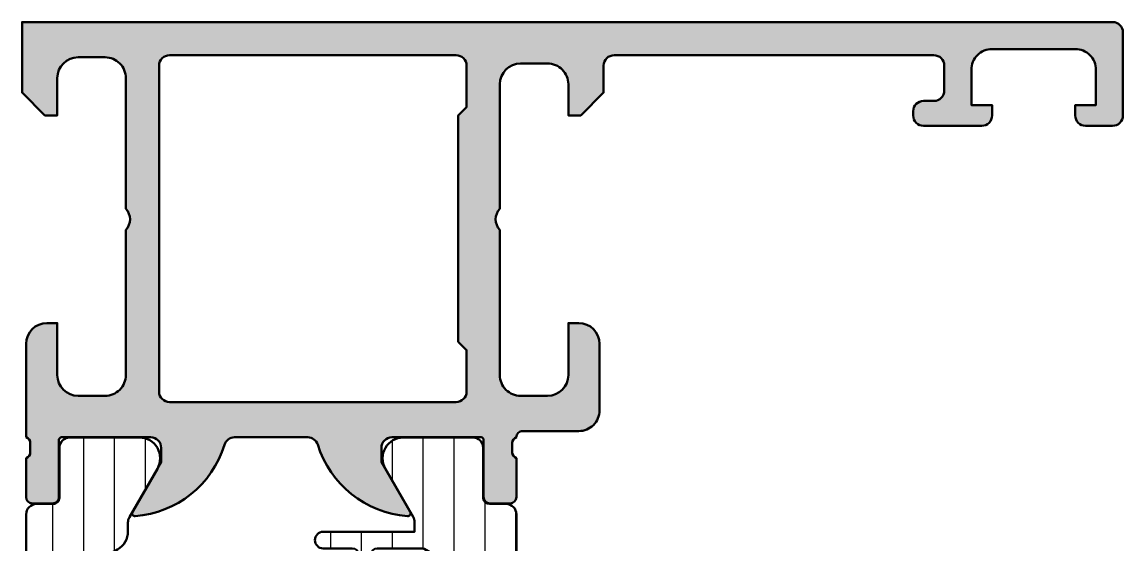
# Model space of a CAD drawing. Extents: x 0 to 53, y 0 to 75.
# Drawn here: x 0 to 53, y 49.8 to 75 of the extents above; entities that cross this region are included whole.
import ezdxf

# ---------------------------------------------------------------- set-up
doc = ezdxf.new("R2010")
doc.units = 0
for name, color, linetype, lineweight in [('0S-Alu contour', 7, 'Continuous', 50), ('0S-Alu hatch', 252, 'Continuous', 25), ('0S-Plastic contour', 254, 'Continuous', 50), ('0S-Plastic hatch', 253, 'Continuous', 25)]:
    doc.layers.add(name, color=color, linetype=linetype, lineweight=lineweight)
pattern_1 = [(90, (0, 0), (-1.4859, 0), [])]

# ---------------------------------------------------------------- blocks, each defined once
blk = doc.blocks.new('391420__DE175511_6FBB_4BBF_A959_D37ACF2A283C_')
at = {"layer": '0S-Alu hatch'}
h = blk.add_hatch(color=256, dxfattribs=at)
edge = h.paths.add_edge_path()
edge.add_ellipse((2.700053505225822, 72.29989156596804), major_axis=(-1.000102307146056, 0), ratio=1, start_angle=270.00586769649135, end_angle=359.9941254733265, ccw=False)
edge.add_line((2.699951084125381, 73.29999386786957), (3.999938877095041, 73.29999386786947))
edge.add_ellipse((3.999962669483474, 72.30001766026353), major_axis=(-0.9999762078889711, 0), ratio=1, start_angle=179.9986504250064, end_angle=270.00136323587617, ccw=False)
edge.add_line((4.99993887709504, 72.29999410629209), (4.999938877095041, 66.00000011443625))
edge.add_ellipse((4.474991130321334, 65.50000011443625), major_axis=(-0.7249621623524855, 0), ratio=1, start_angle=136.3943329458766, end_angle=223.6056670541234, ccw=False)
edge.add_line((4.999938877095041, 65.00000011443623), (4.999938877095041, 57.99999916076193))
edge.add_ellipse((4.000024967955393, 57.99991306990158), major_axis=(-0.9999139128457843, 0), ratio=1, start_angle=89.99506693236742, end_angle=180.004933067632, ccw=False)
edge.add_line((3.999938877095042, 56.99999916076193), (2.699951084125837, 56.99999916076193))
edge.add_ellipse((2.699990407904311, 58.00003836532598), major_axis=(-1.000039205337196, 0), ratio=1, start_angle=0.0022461684533823245, end_angle=89.99774700178801, ccw=False)
edge.add_line((1.699951203335581, 57.99999916075963), (1.699951203334671, 60.50000011443727))
edge.add_line((1.699951203334671, 60.50000011443727), (1.199951203336035, 60.50000011443625))
edge.add_arc((1.200072840902947, 59.49987844706293), 1.000121674770262, 90.00696847134435, 179.993029821125)
edge.add_line((0.1999511735332591, 59.5000001144355), (0.1999511735159409, 55.00000000004266))
edge.add_ellipse((0.121114726972901, 54.73247940804958), major_axis=(-0.2788950563273994, 0), ratio=1, start_angle=178.8354106258985, end_angle=253.5801235805065, ccw=False)
edge.add_line((0.3999521735159144, 54.72681100005118), (0.3999521735159128, 54.27321700005119))
edge.add_ellipse((0.1210840778727509, 54.26755634057412), major_axis=(-0.2789255417371436, 0), ratio=1, start_angle=106.4245945553536, end_angle=181.1628700728881, ccw=False)
edge.add_line((0.1999511735159105, 54.00001300005119), (0.1999511735159125, 52.12000200004268))
edge.add_arc((0.4999511735159097, 52.12000200004268), 0.2999999999999971, 180, 269.9999999999999)
edge.add_line((0.4999511735159093, 51.82000200004267), (1.479925492558698, 51.82000200004267))
edge.add_arc((1.4799254925587, 52.12000200004268), 0.2999999999999971, 269.9999999999997, 360)
edge.add_line((1.779925492558697, 52.12000200004268), (1.779925492558695, 54.88000364138635))
edge.add_ellipse((1.899925492558692, 54.88000364138635), major_axis=(-0.1199999999999972, 0), ratio=1, start_angle=269.99990065165446, end_angle=360, ccw=False)
edge.add_line((1.899925700633381, 55.00000364138617), (6.199949625520567, 54.99999618533514))
edge.add_ellipse((6.199962507774221, 54.50000906772716), major_axis=(-0.499987117773936, 0), ratio=1, start_angle=179.9993980350858, end_angle=270.00147623556455, ccw=False)
edge.add_line((6.69994962552056, 54.50000381472764), (6.699949625520559, 53.79999923709295))
edge.add_line((6.699949625520559, 53.79999923709295), (5.317879013337218, 51.40617485542247))
edge.add_arc((5.436264783234131, 51.33782502377734), 0.136700000000008, 150.0000814796217, 274.3397826725405)
edge.add_arc((5.077189722511382, 56.06942752767233), 4.881907809369211, 274.3397826725371, 343.0454840365643)
edge.add_ellipse((10.22518126584539, 54.4999961853352), major_axis=(-0.4999999999999335, 0), ratio=1, start_angle=269.99999999999983, end_angle=343.0454840365638, ccw=False)
edge.add_line((10.22518126584539, 54.99999618533514), (13.75769048600999, 54.99999618533514))
edge.add_ellipse((13.75769048601007, 54.49999618533517), major_axis=(-0.4999999999999574, 0), ratio=1, start_angle=197.289552715744, end_angle=270.00000000000915, ccw=False)
edge.add_arc((18.93573348723062, 56.11174128798317), 4.923085062803212, 197.2895527157344, 265.5272736079399)
edge.add_arc((18.56246944988139, 51.33993283333547), 0.1367000000000129, 265.5272736079411, 389.9999185203845)
edge.add_line((18.68085521977829, 51.40828266498061), (17.3000015480141, 53.79999923709295))
edge.add_line((17.3000015480141, 53.79999923709295), (17.3000015480141, 54.50000381472967))
edge.add_ellipse((17.79998866576043, 54.50000906772717), major_axis=(-0.499987117773931, 0), ratio=1, start_angle=-90.00147623556558, end_angle=0.0006019649143240713, ccw=False)
edge.add_line((17.8000015480141, 54.99999618533514), (22.10002547288532, 55.00000364138617))
edge.add_ellipse((22.10002568096002, 54.88000364138636), major_axis=(-0.1199999999999931, 0), ratio=1, start_angle=180, end_angle=270.00009934834884, ccw=False)
edge.add_line((22.22002568096001, 54.88000364138635), (22.22002568096001, 52.12000200000338))
edge.add_arc((22.52002568096, 52.12000200000338), 0.2999999999999936, 180, 269.9999999999993)
edge.add_line((22.52002568096, 51.82000200000338), (23.50000000000279, 51.82000200000338))
edge.add_arc((23.50000000000279, 52.12000200000338), 0.2999999999999971, 270, 360)
edge.add_line((23.80000000000279, 52.12000200000338), (23.80000000000279, 54.00001300001189))
edge.add_ellipse((23.87886709564595, 54.26755634053483), major_axis=(-0.2789255417371413, 0), ratio=1, start_angle=-1.1628700728879835, end_angle=73.57540544464689, ccw=False)
edge.add_line((23.59999900000279, 54.2732170000119), (23.59999900000279, 54.72681100001189))
edge.add_ellipse((23.87883644654625, 54.73247940801027), major_axis=(-0.2788950563278464, 0), ratio=1, start_angle=-73.58012358050848, end_angle=1.164589374096579, ccw=False)
edge.add_ellipse((24.10000000000004, 55.00000000000368), major_axis=(-0.2999999999969418, 0), ratio=1, start_angle=269.99999999997624, end_angle=360, ccw=False)
edge.add_line((24.10000000000016, 55.30000000000062), (26.79995117353271, 55.3000000000005))
edge.add_arc((26.79995117353271, 56.30000000000051), 1, 269.9999999999998, 360)
edge.add_line((27.79995117353271, 56.30000000000051), (27.79995117353226, 59.50000000000056))
edge.add_arc((26.79995117353249, 59.50000000000078), 0.9999999999997726, 0, 89.99999999998697)
edge.add_line((26.79995117353271, 60.50000000000055), (26.29995117353272, 60.50000000000055))
edge.add_line((26.29995117353272, 60.50000000000055), (26.29995117353226, 58.00000000000067))
edge.add_ellipse((25.2999511735322, 58.00000000000061), major_axis=(-1.00000000000006, 0), ratio=1, start_angle=90.00000000000352, end_angle=180, ccw=False)
edge.add_line((25.29995117353226, 57.00000000000056), (23.99995117353252, 57.00000000000066))
edge.add_ellipse((23.99995117353242, 58.00000000000055), major_axis=(-0.9999999999998863, 0), ratio=1, start_angle=0, end_angle=90.00000000000591, ccw=False)
edge.add_line((22.99995117353253, 58.00000000000055), (22.99995117353253, 65.00000000000055))
edge.add_ellipse((23.52495117353253, 65.50000000000055), major_axis=(-0.7250000000000014, 0), ratio=1, start_angle=-43.6028189727034, end_angle=43.60281897270352, ccw=False)
edge.add_line((22.99995117353253, 66.00000000000055), (22.99995117353253, 72.00000000000044))
edge.add_ellipse((23.9999511735326, 72.00000000000048), major_axis=(-1.000000000000071, 0), ratio=1, start_angle=270.0000000000041, end_angle=360, ccw=False)
edge.add_line((23.99995117353253, 73.00000000000055), (25.29995117353227, 73.00000000000044))
edge.add_ellipse((25.29995117353232, 72.00000000000048), major_axis=(-0.999999999999943, 0), ratio=1, start_angle=180, end_angle=270.00000000000284, ccw=False)
edge.add_line((26.29995117353226, 72.00000000000048), (26.29995117353226, 70.50000000000055))
edge.add_line((26.29995117353226, 70.50000000000055), (26.89995117353217, 70.50000000000044))
edge.add_line((26.89995117353217, 70.50000000000044), (27.99995117353253, 71.60000000000058))
edge.add_line((27.99995117353253, 71.60000000000058), (27.99995117353253, 72.90000000000053))
edge.add_ellipse((28.49995117353253, 72.90000000000053), major_axis=(-0.4999999999999965, 0), ratio=1, start_angle=269.9999999999996, end_angle=360, ccw=False)
edge.add_line((28.49995117353253, 73.40000000000053), (43.89999999999896, 73.40000000000053))
edge.add_ellipse((43.89999999999916, 72.90000000000072), major_axis=(-0.4999999999998153, 0), ratio=1, start_angle=180, end_angle=270.000000000022, ccw=False)
edge.add_line((44.39999999999898, 72.9000000000007), (44.39999999999943, 71.70000000000117))
edge.add_ellipse((43.89999999999824, 71.70000000000098), major_axis=(-0.5000000000011938, 0), ratio=1, start_angle=90.00000000008379, end_angle=180, ccw=False)
edge.add_line((43.89999999999897, 71.19999999999979), (43.39999999999897, 71.1999999999998))
edge.add_arc((43.39999999999853, 70.70000000000024), 0.4999999999995595, 89.99999999994868, 180)
edge.add_line((42.89999999999897, 70.70000000000024), (42.89999999999897, 70.49999999999987))
edge.add_arc((43.39999999999897, 70.49999999999999), 0.5, 180, 270)
edge.add_line((43.39999999999897, 69.99999999999999), (46.19999999999824, 70.0000000000009))
edge.add_arc((46.19999999999864, 70.5000000000014), 0.5000000000005116, 269.9999999999544, 360)
edge.add_line((46.69999999999915, 70.5000000000014), (46.69999999999915, 70.99999999999999))
edge.add_line((46.69999999999915, 70.99999999999999), (45.69999999999915, 70.99999999999999))
edge.add_line((45.69999999999915, 70.99999999999999), (45.69999999999915, 72.70000000000049))
edge.add_ellipse((46.6999999999988, 72.70000000000014), major_axis=(-0.9999999999996518, 0), ratio=1, start_angle=269.99999999998005, end_angle=360, ccw=False)
edge.add_line((46.69999999999915, 73.6999999999998), (50.69999999999915, 73.6999999999998))
edge.add_ellipse((50.6999999999992, 72.69999999999985), major_axis=(-0.9999999999999573, 0), ratio=1, start_angle=180, end_angle=270.00000000000284, ccw=False)
edge.add_line((51.69999999999916, 72.69999999999986), (51.69999999999916, 70.99999999999999))
edge.add_line((51.69999999999916, 70.99999999999999), (50.69999999999915, 70.99999999999999))
edge.add_line((50.69999999999915, 70.99999999999999), (50.69999999999915, 70.49999999999999))
edge.add_arc((51.19999999999915, 70.49999999999999), 0.5, 180, 270)
edge.add_line((51.19999999999915, 69.99999999999999), (52.49999999999843, 69.99999999999999))
edge.add_arc((52.4999999999986, 70.50000000000027), 0.5000000000002843, 269.9999999999804, 360)
edge.add_line((52.99999999999888, 70.50000000000027), (52.99999999999888, 74.50000000000009))
edge.add_arc((52.49999999999825, 74.50000000000027), 0.5000000000006253, 0, 89.99999999997966)
edge.add_line((52.49999999999843, 75.0000000000009), (-6.608e-13, 74.99999999999999))
edge.add_line((-6.608e-13, 74.99999999999999), (-1.115e-12, 71.59997570037466))
edge.add_line((-1.115e-12, 71.59997570037466), (1.09997561739808, 70.50000011443625))
edge.add_line((1.09997561739808, 70.50000011443625), (1.69995120333558, 70.50000011443625))
edge.add_line((1.69995120333558, 70.50000011443625), (1.699951203336487, 72.29999410628986))
edge = h.paths.add_edge_path()
edge.add_line((7.099999912250289, 73.39996337413321), (20.89995117353262, 73.39996337413423))
edge.add_ellipse((20.89995117353264, 72.89996337413424), major_axis=(-0.4999999999999823, 0), ratio=1, start_angle=180, end_angle=270.00000000000205, ccw=False)
edge.add_line((21.39995117353262, 72.89996337413423), (21.39995117353262, 70.90000000000087))
edge.add_line((21.39995117353262, 70.90000000000087), (20.99995117353253, 70.50000000000067))
edge.add_line((20.99995117353253, 70.50000000000067), (20.99995117353253, 59.59999915705576))
edge.add_line((20.99995117353253, 59.59999915705576), (21.39995117353262, 59.19999915705544))
edge.add_line((21.39995117353262, 59.19999915705544), (21.39995117353262, 57.19999915705556))
edge.add_ellipse((20.89995117353296, 57.19999915705556), major_axis=(-0.499999999999659, 0), ratio=1, start_angle=90.00000000001302, end_angle=180, ccw=False)
edge.add_line((20.89995117353308, 56.6999991570559), (7.099999912251199, 56.69999915705567))
edge.add_ellipse((7.099999912251427, 57.19999915705635), major_axis=(-0.5000000000006822, 0), ratio=1, start_angle=0, end_angle=89.99999999997402, ccw=False)
edge.add_line((6.599999912250745, 57.19999915705658), (6.599999912250744, 72.89996349334287))
edge.add_ellipse((7.099932248160381, 72.90003103823969), major_axis=(-0.4999323404725673, 0), ratio=1, start_angle=-90.00775478294622, end_angle=0.0077411226239973985, ccw=False)
at = {"layer": '0S-Alu contour', "color": 7}
for points in [[(52.49999999999843, 75.0000000000009), (-6.608e-13, 74.99999999999999), (-1.115e-12, 71.59997570037466), (1.09997561739808, 70.50000011443625), (1.69995120333558, 70.50000011443625), (1.699951203336487, 72.29999410628986)], [(52.99999999999888, 70.50000000000027), (52.99999999999888, 74.50000000000009)], [(46.69999999999915, 73.6999999999998), (50.69999999999915, 73.6999999999998)], [(2.699951084125381, 73.29999386786957), (3.999938877095041, 73.29999386786947)], [(7.099999912250289, 73.39996337413321), (20.89995117353262, 73.39996337413423)], [(28.49995117353253, 73.40000000000053), (43.89999999999896, 73.40000000000053)], [(6.599999912250745, 57.19999915705658), (6.599999912250744, 72.89996349334287)], [(21.39995117353262, 72.89996337413423), (21.39995117353262, 70.90000000000087), (20.99995117353253, 70.50000000000067), (20.99995117353253, 59.59999915705576), (21.39995117353262, 59.19999915705544), (21.39995117353262, 57.19999915705556)], [(23.99995117353253, 73.00000000000055), (25.29995117353227, 73.00000000000044)], [(26.29995117353226, 72.00000000000048), (26.29995117353226, 70.50000000000055), (26.89995117353217, 70.50000000000044), (27.99995117353253, 71.60000000000058), (27.99995117353253, 72.90000000000053)], [(44.39999999999898, 72.9000000000007), (44.39999999999943, 71.70000000000117)], [(46.69999999999915, 70.5000000000014), (46.69999999999915, 70.99999999999999), (45.69999999999915, 70.99999999999999), (45.69999999999915, 72.70000000000049)], [(51.69999999999916, 72.69999999999986), (51.69999999999916, 70.99999999999999), (50.69999999999915, 70.99999999999999), (50.69999999999915, 70.49999999999999)], [(4.99993887709504, 72.29999410629209), (4.999938877095041, 66.00000011443625)], [(22.99995117353253, 66.00000000000055), (22.99995117353253, 72.00000000000044)], [(43.89999999999897, 71.19999999999979), (43.39999999999897, 71.1999999999998)], [(42.89999999999897, 70.70000000000024), (42.89999999999897, 70.49999999999987)], [(43.39999999999897, 69.99999999999999), (46.19999999999824, 70.0000000000009)], [(51.19999999999915, 69.99999999999999), (52.49999999999843, 69.99999999999999)], [(4.999938877095041, 65.00000011443623), (4.999938877095041, 57.99999916076193)], [(22.99995117353253, 58.00000000000055), (22.99995117353253, 65.00000000000055)], [(1.699951203335581, 57.99999916075963), (1.699951203334671, 60.50000011443727), (1.199951203336035, 60.50000011443625)], [(26.79995117353271, 60.50000000000055), (26.29995117353272, 60.50000000000055), (26.29995117353226, 58.00000000000067)], [(0.1999511735332591, 59.5000001144355), (0.1999511735159409, 55.00000000004266)], [(27.79995117353271, 56.30000000000051), (27.79995117353226, 59.50000000000056)], [(3.999938877095042, 56.99999916076193), (2.699951084125837, 56.99999916076193)], [(25.29995117353226, 57.00000000000056), (23.99995117353252, 57.00000000000066)], [(20.89995117353308, 56.6999991570559), (7.0999999122512, 56.69999915705567)], [(24.10000000000016, 55.30000000000062), (26.79995117353271, 55.3000000000005)], [(0.3999521735159144, 54.72681100005118), (0.3999521735159128, 54.27321700005119)], [(1.779925492558697, 52.12000200004268), (1.779925492558695, 54.88000364138635)], [(1.899925700633381, 55.00000364138617), (6.199949625520567, 54.99999618533514)], [(10.22518126584539, 54.99999618533514), (13.75769048600999, 54.99999618533514)], [(17.8000015480141, 54.99999618533514), (22.10002547288532, 55.00000364138617)], [(22.22002568096001, 54.88000364138635), (22.22002568096001, 52.12000200000338)], [(23.59999900000279, 54.2732170000119), (23.59999900000279, 54.72681100001189)], [(6.69994962552056, 54.50000381472764), (6.699949625520559, 53.79999923709295), (5.317879013337218, 51.40617485542247)], [(18.68085521977829, 51.40828266498061), (17.3000015480141, 53.79999923709295), (17.3000015480141, 54.50000381472967)], [(0.1999511735159105, 54.00001300005119), (0.1999511735159125, 52.12000200004268)], [(23.80000000000279, 52.12000200000338), (23.80000000000279, 54.00001300001189)], [(0.4999511735159093, 51.82000200004267), (1.479925492558698, 51.82000200004267)], [(22.52002568096, 51.82000200000338), (23.50000000000279, 51.82000200000338)]]:
    blk.add_lwpolyline(points, dxfattribs=at)
for centre, radius, start, end in [((52.49999999999825, 74.50000000000027), 0.5000000000006253, 0, 89.99999999997966), ((43.39999999999853, 70.70000000000024), 0.4999999999995595, 89.99999999994868, 180), ((43.39999999999897, 70.49999999999999), 0.5, 180, 270), ((46.19999999999864, 70.5000000000014), 0.5000000000005116, 269.9999999999544, 0), ((51.19999999999915, 70.49999999999999), 0.5, 180, 270), ((52.4999999999986, 70.50000000000027), 0.5000000000002843, 269.9999999999804, 0), ((1.200072840902947, 59.49987844706293), 1.000121674770262, 90.00696847134435, 179.993029821125), ((26.79995117353249, 59.50000000000078), 0.9999999999997726, 0, 89.99999999998697), ((26.79995117353271, 56.30000000000051), 1, 269.9999999999998, 0), ((5.077189722511382, 56.06942752767233), 4.881907809369211, 274.3397826725371, 343.0454840365643), ((18.93573348723062, 56.11174128798317), 4.923085062803212, 197.2895527157344, 265.5272736079399), ((0.4999511735159097, 52.12000200004268), 0.2999999999999971, 180, 269.9999999999999), ((1.4799254925587, 52.12000200004268), 0.2999999999999971, 269.9999999999997, 0), ((22.52002568096, 52.12000200000338), 0.2999999999999936, 180, 269.9999999999993), ((23.50000000000279, 52.12000200000338), 0.2999999999999971, 270, 0), ((5.436264783234131, 51.33782502377734), 0.136700000000008, 150.0000814796217, 274.3397826725405), ((18.56246944988139, 51.33993283333547), 0.1367000000000129, 265.5272736079411, 29.99991852038456)]:
    blk.add_arc(centre, radius, start, end, dxfattribs=at)
at = {"layer": '0S-Alu contour', "color": 7, "extrusion": (-6e-16, 1.6e-15, -1)}
blk.add_arc((-46.6999999999988, 72.70000000000014), 0.9999999999996518, 0, 90.00000000001994, dxfattribs=at)
at = {"layer": '0S-Alu contour', "color": 7, "extrusion": (1.7e-15, 7e-16, -1)}
blk.add_arc((-50.6999999999992, 72.69999999999985), 0.9999999999999573, 89.99999999999714, 180, dxfattribs=at)
at = {"layer": '0S-Alu contour', "color": 7, "extrusion": (0, 0, -1)}
for centre, radius, start, end in [((-2.700053505225822, 72.29989156596804), 1.000102307146056, 0.0058745266735143, 89.99413230350866), ((-7.099932248160381, 72.90003103823969), 0.4999323404725673, 359.992258877376, 90.00775478294631), ((-20.89995117353264, 72.89996337413424), 0.4999999999999823, 89.99999999999797, 180), ((-7.099999912251427, 57.19999915705635), 0.5000000000006822, 270.000000000026, 0), ((-20.89995117353296, 57.19999915705556), 0.499999999999659, 180, 269.999999999987), ((-24.10000000000004, 55.00000000000368), 0.2999999999969418, 0, 90.00000000002376), ((-10.22518126584539, 54.4999961853352), 0.4999999999999335, 16.95451596343619, 90.00000000000018)]:
    blk.add_arc(centre, radius, start, end, dxfattribs=at)
at = {"layer": '0S-Alu contour', "color": 7, "extrusion": (2e-16, 1e-16, -1)}
blk.add_arc((-3.999962669483474, 72.30001766026353), 0.9999762078889711, 89.99863676412386, 180.0013495749936, dxfattribs=at)
at = {"layer": '0S-Alu contour', "color": 7, "extrusion": (-8e-16, 1.9e-15, -1)}
blk.add_arc((-28.49995117353253, 72.90000000000053), 0.4999999999999965, 0, 90.0000000000004, dxfattribs=at)
at = {"layer": '0S-Alu contour', "color": 7, "extrusion": (3e-15, 1.2e-15, -1)}
blk.add_arc((-43.89999999999916, 72.90000000000072), 0.4999999999998153, 89.99999999997802, 180, dxfattribs=at)
at = {"layer": '0S-Alu contour', "color": 7, "extrusion": (-3e-16, 8e-16, -1)}
blk.add_arc((-23.9999511735326, 72.00000000000048), 1.000000000000071, 0, 89.99999999999594, dxfattribs=at)
at = {"layer": '0S-Alu contour', "color": 7, "extrusion": (9e-16, 4e-16, -1)}
blk.add_arc((-25.29995117353232, 72.00000000000048), 0.999999999999943, 89.99999999999714, 180, dxfattribs=at)
at = {"layer": '0S-Alu contour', "color": 7, "extrusion": (1.3e-15, -3e-15, -1)}
blk.add_arc((-43.89999999999824, 71.70000000000098), 0.5000000000011938, 180, 269.9999999999162, dxfattribs=at)
at = {"layer": '0S-Alu contour', "color": 7, "extrusion": (3e-16, -1e-16, -1)}
blk.add_arc((-4.474991130321334, 65.50000011443625), 0.7249621623524857, 136.3943329458766, 223.6056670541234, dxfattribs=at)
at = {"layer": '0S-Alu contour', "color": 7, "extrusion": (-1.1e-15, 5e-16, -1)}
blk.add_arc((-23.52495117353253, 65.50000000000055), 0.7250000000000015, 316.3971810272965, 43.6028189727035, dxfattribs=at)
at = {"layer": '0S-Alu contour', "color": 7, "extrusion": (-1e-16, 0, -1)}
blk.add_arc((-2.699990407904311, 58.00003836532598), 1.000039205337196, 270.0022529982121, 359.9977538315466, dxfattribs=at)
at = {"layer": '0S-Alu contour', "color": 7, "extrusion": (1e-16, -2e-16, -1)}
blk.add_arc((-4.000024967955393, 57.99991306990158), 0.9999139128457843, 179.995066932368, 270.0049330676326, dxfattribs=at)
at = {"layer": '0S-Alu contour', "color": 7, "extrusion": (-8e-16, -3e-16, -1)}
blk.add_arc((-23.99995117353242, 58.00000000000055), 0.9999999999998863, 269.9999999999941, 0, dxfattribs=at)
at = {"layer": '0S-Alu contour', "color": 7, "extrusion": (4e-16, -9e-16, -1)}
blk.add_arc((-25.2999511735322, 58.00000000000061), 1.00000000000006, 180, 269.9999999999965, dxfattribs=at)
at = {"layer": '0S-Alu contour', "color": 7, "extrusion": (1e-16, 0, -1)}
blk.add_arc((-0.121114726972901, 54.73247940804958), 0.2788950563273994, 106.4198764194935, 181.1645893741016, dxfattribs=at)
at = {"layer": '0S-Alu contour', "color": 7, "extrusion": (-2e-16, 5e-16, -1)}
blk.add_arc((-1.899925492558692, 54.88000364138635), 0.1199999999999972, 0, 90.00009934834556, dxfattribs=at)
at = {"layer": '0S-Alu contour', "color": 7, "extrusion": (4e-16, 2e-16, -1)}
blk.add_arc((-6.199962507774221, 54.50000906772716), 0.4999871177739361, 89.99852376443545, 180.0006019649143, dxfattribs=at)
at = {"layer": '0S-Alu contour', "color": 7, "extrusion": (1.2e-15, 9e-16, -1)}
blk.add_arc((-13.75769048601007, 54.49999618533517), 0.4999999999999574, 89.99999999999083, 162.710447284256, dxfattribs=at)
at = {"layer": '0S-Alu contour', "color": 7, "extrusion": (-5e-16, 1.2e-15, -1)}
blk.add_arc((-17.79998866576043, 54.50000906772717), 0.499987117773931, 359.9993980350857, 90.00147623556566, dxfattribs=at)
at = {"layer": '0S-Alu contour', "color": 7, "extrusion": (6.3e-15, 2.6e-15, -1)}
blk.add_arc((-22.10002568096002, 54.88000364138636), 0.1199999999999931, 89.99990065165116, 180, dxfattribs=at)
at = {"layer": '0S-Alu contour', "color": 7, "extrusion": (-2.5e-15, 3.6e-15, -1)}
blk.add_arc((-23.87883644654625, 54.73247940801027), 0.2788950563278464, 358.8354106259034, 73.58012358050856, dxfattribs=at)
at = {"layer": '0S-Alu contour', "color": 7, "extrusion": (1e-16, -1e-16, -1)}
blk.add_arc((-0.1210840778727509, 54.26755634057412), 0.2789255417371436, 178.8371299271119, 253.5754054446464, dxfattribs=at)
at = {"layer": '0S-Alu contour', "color": 7, "extrusion": (-4.2e-15, -1.3e-15, -1)}
blk.add_arc((-23.87886709564595, 54.26755634053483), 0.2789255417371413, 286.4245945553531, 1.162870072888105, dxfattribs=at)
blk = doc.blocks.new('278259__34CAE7A2_0A49_4D48_A950_A595713D0B32___FCA69AF1_B8FB_4302_8C30_5C21CF7C82E1_')
at = {"layer": '0S-Plastic hatch'}
h = blk.add_hatch(dxfattribs=at)
h.set_pattern_fill('ANSI31', color=256, scale=0.4680000000000001, angle=45, style=0)
h.set_pattern_definition(pattern_1)
edge = h.paths.add_edge_path()
edge.add_arc((28.86602540378462, 37.75000000000135), 0.5000000000000077, 59.99999999999956, 89.9999999999992)
edge.add_line((28.86602540378463, 38.25000000000136), (24.30000000000019, 38.25000000000135))
edge.add_ellipse((24.30000000000019, 38.75000000000135), major_axis=(-0.5, 0), ratio=1, start_angle=0, end_angle=90, ccw=False)
edge.add_line((23.80000000000019, 38.75000000000135), (23.80000000000018, 51.29000000000135))
edge.add_arc((23.30000000000019, 51.29000000000136), 0.4999999999999965, 0, 90.0000000000004)
edge.add_line((23.30000000000018, 51.79000000000135), (22.50000000000019, 51.79000000000135))
edge.add_ellipse((22.50000000000019, 52.09000000000135), major_axis=(-0.3000000000000043, 0), ratio=1, start_angle=0, end_angle=90, ccw=False)
edge.add_line((22.20000000000018, 52.09000000000135), (22.20000000000018, 54.49000000000135))
edge.add_arc((21.70000000000019, 54.49000000000136), 0.4999999999999965, 0, 90.0000000000004)
edge.add_line((21.70000000000018, 54.99000000000135), (18.35655099261719, 54.99000000000135))
edge.add_arc((18.35655099261719, 53.99000000000135), 1, 89.9999999999998, 210)
edge.add_line((17.49052558883275, 53.49000000000135), (18.8330127018924, 51.16474411167558))
edge.add_ellipse((18.40000000000019, 50.9147441116756), major_axis=(-0.4999999999999883, 0), ratio=1, start_angle=180, end_angle=210.0000000000001, ccw=False)
edge.add_line((18.90000000000018, 50.9147441116756), (18.90000000000018, 50.45000000000135))
edge.add_line((18.90000000000018, 50.45000000000135), (14.50000000000019, 50.45000000000135))
edge.add_arc((14.50000000000019, 50.05000000000135), 0.3999999999999986, 90, 270)
edge.add_line((14.50000000000019, 49.65000000000135), (15.9000000000002, 49.65000000000135))
edge.add_ellipse((15.9000000000002, 49.35000000000136), major_axis=(-0.2999999999999971, 0), ratio=1, start_angle=180, end_angle=269.99999999999966, ccw=False)
edge.add_line((16.20000000000019, 49.35000000000136), (16.2000000000002, 49.15000000000135))
edge.add_arc((16.5000000000002, 49.15000000000135), 0.2999999999999971, 180, 360)
edge.add_line((16.8000000000002, 49.15000000000135), (16.8000000000002, 49.35000000000135))
edge.add_ellipse((17.1000000000002, 49.35000000000136), major_axis=(-0.3000000000000007, 0), ratio=1, start_angle=270, end_angle=360, ccw=False)
edge.add_line((17.1000000000002, 49.65000000000135), (19.26410161513793, 49.65000000000135))
edge.add_ellipse((19.26410161513794, 49.45000000000136), major_axis=(-0.1999999999999957, 0), ratio=1, start_angle=240.00000000000222, end_angle=270.00000000000205, ccw=False)
edge.add_line((19.36410161513793, 49.62320508075825), (20.64760694097076, 48.88217293538235))
edge.add_ellipse((19.64760694097076, 47.15012212781346), major_axis=(-2.000000000000002, 0), ratio=1, start_angle=182.3903440036568, end_angle=240.0000000000002, ccw=False)
edge.add_line((21.64586668730946, 47.23353667188361), (22.00000000000019, 38.75000000000135))
edge.add_line((22.00000000000019, 38.75000000000135), (22.00000000000019, 28.75000000000135))
edge.add_line((22.00000000000019, 28.75000000000135), (21.64586668730945, 20.26646332811909))
edge.add_ellipse((19.64760694097076, 20.34987787218924), major_axis=(-1.999999999999998, 0), ratio=1, start_angle=119.9999999999998, end_angle=177.6096559963433, ccw=False)
edge.add_line((20.64760694097076, 18.61782706462036), (19.36410161513793, 17.87679491924446))
edge.add_ellipse((19.26410161513794, 18.05000000000135), major_axis=(-0.1999999999999994, 0), ratio=1, start_angle=89.99999999999898, end_angle=119.99999999999821, ccw=False)
edge.add_line((19.26410161513793, 17.85000000000135), (17.1000000000002, 17.85000000000135))
edge.add_ellipse((17.1000000000002, 18.15000000000135), major_axis=(-0.3000000000000007, 0), ratio=1, start_angle=0, end_angle=90, ccw=False)
edge.add_line((16.8000000000002, 18.15000000000135), (16.8000000000002, 18.35000000000135))
edge.add_arc((16.5000000000002, 18.35000000000135), 0.3000000000000007, 0, 180)
edge.add_line((16.2000000000002, 18.35000000000135), (16.2000000000002, 18.15000000000135))
edge.add_ellipse((15.9000000000002, 18.15000000000135), major_axis=(-0.3000000000000007, 0), ratio=1, start_angle=89.99999999999972, end_angle=180, ccw=False)
edge.add_line((15.9000000000002, 17.85000000000135), (14.50000000000019, 17.85000000000135))
edge.add_arc((14.50000000000019, 17.45000000000135), 0.3999999999999986, 90, 270)
edge.add_line((14.50000000000019, 17.05000000000135), (18.9000000000002, 17.05000000000135))
edge.add_line((18.9000000000002, 17.05000000000135), (18.90000000000019, 16.58525588832711))
edge.add_ellipse((18.4000000000002, 16.58525588832711), major_axis=(-0.5, 0), ratio=1, start_angle=149.9999999999999, end_angle=180, ccw=False)
edge.add_line((18.83301270189241, 16.33525588832711), (17.49052558883277, 14.01000000000135))
edge.add_arc((18.35655099261721, 13.51000000000136), 1.000000000000001, 150.0000000000005, 269.9999999999998)
edge.add_line((18.35655099261721, 12.51000000000136), (21.70000000000019, 12.51000000000136))
edge.add_arc((21.70000000000019, 13.01000000000136), 0.5, 270.0000000000004, 360)
edge.add_line((22.20000000000019, 13.01000000000135), (22.2000000000002, 15.41000000000135))
edge.add_ellipse((22.50000000000019, 15.41000000000135), major_axis=(-0.3000000000000007, 0), ratio=1, start_angle=270, end_angle=360, ccw=False)
edge.add_line((22.50000000000019, 15.71000000000135), (23.30000000000019, 15.71000000000135))
edge.add_arc((23.3000000000002, 16.21000000000135), 0.5, 269.9999999999996, 360)
edge.add_line((23.8000000000002, 16.21000000000135), (23.80000000000019, 24.75000000000135))
edge.add_ellipse((24.30000000000019, 24.75000000000135), major_axis=(-0.5, 0), ratio=1, start_angle=270, end_angle=360, ccw=False)
edge.add_line((24.30000000000019, 25.25000000000135), (31.70000000000023, 25.25000000000135))
edge.add_arc((31.70000000000023, 26.25000000000136), 1.000000000000003, 270.0000000000002, 360)
edge.add_line((32.70000000000023, 26.25000000000135), (32.70000000000023, 35.82512886940491))
edge.add_arc((32.20000000000022, 35.8251288694049), 0.5000000000000071, 0, 59.99999999999956)
edge.add_line((32.45000000000023, 36.25814157129712), (29.11602540378463, 38.18301270189357))
edge = h.paths.add_edge_path()
edge.add_ellipse((30.90000000000023, 35.07457351945839), major_axis=(-0.4999999999999962, 0), ratio=1, start_angle=180, end_angle=240.0000000000002, ccw=False)
edge.add_line((31.40000000000023, 35.07457351945839), (31.40000000000023, 27.35000000000136))
edge.add_ellipse((30.90000000000023, 27.35000000000136), major_axis=(-0.5, 0), ratio=1, start_angle=89.9999999999996, end_angle=180, ccw=False)
edge.add_line((30.90000000000023, 26.85000000000135), (24.30000000000019, 26.85000000000135))
edge.add_ellipse((24.30000000000019, 27.35000000000136), major_axis=(-0.5, 0), ratio=1, start_angle=0, end_angle=90, ccw=False)
edge.add_line((23.80000000000019, 27.35000000000136), (23.80000000000019, 36.45000000000135))
edge.add_ellipse((24.30000000000019, 36.45000000000135), major_axis=(-0.5, 0), ratio=1, start_angle=270, end_angle=360, ccw=False)
edge.add_line((24.30000000000019, 36.95000000000135), (28.51769145362417, 36.95000000000135))
edge.add_ellipse((28.51769145362417, 36.45000000000135), major_axis=(-0.5, 0), ratio=1, start_angle=240.00000000000068, end_angle=270, ccw=False)
edge.add_line((28.76769145362417, 36.88301270189358), (31.15000000000023, 35.50758622135061))
at = {"layer": '0S-Alu contour', "color": 7}
for points in [[(24.30000000000019, 36.95000000000135), (28.51769145362417, 36.95000000000135)], [(28.76769145362417, 36.88301270189358), (31.15000000000023, 35.50758622135061)], [(23.80000000000019, 27.35000000000136), (23.80000000000019, 36.45000000000135)], [(31.40000000000023, 35.07457351945839), (31.40000000000023, 27.35000000000136)], [(30.90000000000023, 26.85000000000135), (24.30000000000019, 26.85000000000135)]]:
    blk.add_lwpolyline(points, dxfattribs=at)
at = {"layer": '0S-Alu contour', "color": 7, "extrusion": (0, 0, -1)}
for centre, radius, start, end in [((-24.30000000000019, 36.45000000000135), 0.5, 0, 90), ((-28.51769145362417, 36.45000000000135), 0.5, 90, 119.9999999999993), ((-30.90000000000023, 35.07457351945839), 0.4999999999999962, 119.9999999999998, 180), ((-24.30000000000019, 27.35000000000136), 0.5, 270, 0), ((-30.90000000000023, 27.35000000000136), 0.5, 180, 270.0000000000004)]:
    blk.add_arc(centre, radius, start, end, dxfattribs=at)
at = {"layer": '0S-Plastic contour', "color": 7}
for points in [[(21.70000000000018, 54.99000000000135), (18.35655099261719, 54.99000000000135)], [(22.20000000000018, 52.09000000000135), (22.20000000000018, 54.49000000000135)], [(17.49052558883275, 53.49000000000135), (18.8330127018924, 51.16474411167558)], [(23.30000000000018, 51.79000000000135), (22.50000000000019, 51.79000000000135)], [(18.90000000000018, 50.9147441116756), (18.90000000000018, 50.45000000000135), (14.50000000000019, 50.45000000000135)], [(23.80000000000019, 38.75000000000135), (23.80000000000018, 51.29000000000135)], [(14.50000000000019, 49.65000000000135), (15.9000000000002, 49.65000000000135)], [(16.20000000000019, 49.35000000000136), (16.2000000000002, 49.15000000000135)], [(16.8000000000002, 49.15000000000135), (16.8000000000002, 49.35000000000135)], [(17.1000000000002, 49.65000000000135), (19.26410161513793, 49.65000000000135)], [(19.36410161513793, 49.62320508075825), (20.64760694097076, 48.88217293538235)], [(21.64586668730946, 47.23353667188361), (22.00000000000019, 38.75000000000135), (22.00000000000019, 28.75000000000135), (21.64586668730945, 20.26646332811909)], [(28.86602540378463, 38.25000000000136), (24.30000000000019, 38.25000000000135)], [(32.45000000000023, 36.25814157129712), (29.11602540378463, 38.18301270189357)], [(32.70000000000023, 26.25000000000135), (32.70000000000023, 35.82512886940491)], [(24.30000000000019, 25.25000000000135), (31.70000000000023, 25.25000000000135)], [(23.8000000000002, 16.21000000000135), (23.80000000000019, 24.75000000000135)], [(20.64760694097076, 18.61782706462036), (19.36410161513793, 17.87679491924446)], [(16.2000000000002, 18.35000000000135), (16.2000000000002, 18.15000000000135)], [(16.8000000000002, 18.15000000000135), (16.8000000000002, 18.35000000000135)], [(15.9000000000002, 17.85000000000135), (14.50000000000019, 17.85000000000135)], [(19.26410161513793, 17.85000000000135), (17.1000000000002, 17.85000000000135)], [(14.50000000000019, 17.05000000000135), (18.9000000000002, 17.05000000000135), (18.90000000000019, 16.58525588832711)], [(18.83301270189241, 16.33525588832711), (17.49052558883277, 14.01000000000135)], [(22.20000000000019, 13.01000000000135), (22.2000000000002, 15.41000000000135)], [(22.50000000000019, 15.71000000000135), (23.30000000000019, 15.71000000000135)], [(18.35655099261721, 12.51000000000136), (21.70000000000019, 12.51000000000136)]]:
    blk.add_lwpolyline(points, dxfattribs=at)
for centre, radius, start, end in [((18.35655099261719, 53.99000000000135), 1, 89.9999999999998, 210), ((21.70000000000019, 54.49000000000136), 0.4999999999999965, 0, 90.0000000000004), ((23.30000000000019, 51.29000000000136), 0.4999999999999965, 0, 90.0000000000004), ((14.50000000000019, 50.05000000000135), 0.3999999999999986, 90, 270), ((16.5000000000002, 49.15000000000135), 0.2999999999999971, 180, 0), ((28.86602540378462, 37.75000000000135), 0.5000000000000077, 59.99999999999956, 89.9999999999992), ((32.20000000000022, 35.8251288694049), 0.5000000000000071, 0, 59.99999999999956), ((31.70000000000023, 26.25000000000136), 1.000000000000003, 270.0000000000002, 0), ((16.5000000000002, 18.35000000000135), 0.3000000000000007, 0, 180), ((14.50000000000019, 17.45000000000135), 0.3999999999999986, 90, 270), ((23.3000000000002, 16.21000000000135), 0.5, 269.9999999999996, 0), ((18.35655099261721, 13.51000000000136), 1.000000000000001, 150.0000000000005, 269.9999999999998), ((21.70000000000019, 13.01000000000136), 0.5, 270.0000000000004, 0)]:
    blk.add_arc(centre, radius, start, end, dxfattribs=at)
at = {"layer": '0S-Plastic contour', "color": 7, "extrusion": (0, 0, -1)}
for centre, radius, start, end in [((-22.50000000000019, 52.09000000000135), 0.3000000000000043, 270, 0), ((-18.40000000000019, 50.9147441116756), 0.4999999999999883, 149.9999999999999, 180), ((-15.9000000000002, 49.35000000000136), 0.2999999999999971, 90.00000000000033, 180), ((-17.1000000000002, 49.35000000000136), 0.3000000000000007, 0, 90), ((-19.26410161513794, 49.45000000000136), 0.1999999999999957, 89.99999999999797, 119.9999999999978), ((-19.64760694097076, 47.15012212781346), 2.000000000000002, 119.9999999999998, 177.6096559963432), ((-24.30000000000019, 38.75000000000135), 0.5, 270, 0), ((-24.30000000000019, 24.75000000000135), 0.5, 0, 90), ((-19.64760694097076, 20.34987787218924), 1.999999999999998, 182.3903440036567, 240.0000000000002), ((-15.9000000000002, 18.15000000000135), 0.3000000000000007, 180, 270.0000000000003), ((-17.1000000000002, 18.15000000000135), 0.3000000000000007, 270, 0), ((-19.26410161513794, 18.05000000000135), 0.1999999999999994, 240.0000000000018, 270.000000000001), ((-18.4000000000002, 16.58525588832711), 0.5, 180, 210.0000000000001), ((-22.50000000000019, 15.41000000000135), 0.3000000000000007, 0, 90)]:
    blk.add_arc(centre, radius, start, end, dxfattribs=at)
blk = doc.blocks.new('278259__6BA5C5CE_5C97_4436_B7BA_FABA1F95AA72___6693F59C_9941_47ED_8539_62E7F84808D7_')
at = {"layer": '0S-Plastic hatch'}
h = blk.add_hatch(dxfattribs=at)
h.set_pattern_fill('ANSI31', color=256, scale=0.4680000000000001, angle=45, style=0)
h.set_pattern_definition(pattern_1)
edge = h.paths.add_edge_path()
edge.add_arc((2.500720297732722, 38.25000061261216), 0.5, 90, 180)
edge.add_line((2.000720297732722, 38.25000061261216), (2.000720297732723, 29.25000061261215))
edge.add_arc((2.500720297732723, 29.25000061261215), 0.5, 180, 269.9999999999999)
edge.add_line((2.500720297732722, 28.75000061261216), (4.100720297732722, 28.75000061261216))
edge.add_ellipse((4.100720297732722, 28.25000061261216), major_axis=(-0.5, 0), ratio=1, start_angle=90, end_angle=270, ccw=False)
edge.add_line((4.100720297732722, 27.75000061261216), (2.563771131422753, 27.75000061261216))
edge.add_arc((2.563771131422753, 27.25000061261216), 0.5, 90, 182.3903440036567)
edge.add_line((2.064206194838081, 27.22914697659462), (2.377786954078091, 19.71707800348301))
edge.add_arc((3.376916827247435, 19.75878527551808), 0.9999999999999987, 182.3903440036567, 240)
edge.add_line((2.876916827247436, 18.89275987173364), (4.60072029773272, 17.89752147401896))
edge.add_ellipse((4.100720297732713, 17.03149607023451), major_axis=(-1.000000000000008, 0), ratio=1, start_angle=180, end_angle=239.9999999999999, ccw=False)
edge.add_line((5.100720297732722, 17.03149607023451), (5.100720297732722, 16.5966031529906))
edge.add_arc((5.600720297732729, 16.5966031529906), 0.5000000000000071, 180, 210)
edge.add_line((5.167707595840504, 16.34660315299059), (6.516745701517157, 14.01000061261215))
edge.add_ellipse((5.650720297732721, 13.51000061261216), major_axis=(-0.9999999999999957, 0), ratio=1, start_angle=90, end_angle=209.9999999999999, ccw=False)
edge.add_line((5.650720297732721, 12.51000061261216), (2.300720297732724, 12.51000061261216))
edge.add_ellipse((2.300720297732719, 13.01000061261216), major_axis=(-0.4999999999999965, 0), ratio=1, start_angle=0, end_angle=90.00000000000063, ccw=False)
edge.add_line((1.800720297732723, 13.01000061261216), (1.800720297732723, 15.41000061261215))
edge.add_arc((1.500720297732723, 15.41000061261215), 0.2999999999999998, 0, 89.99999999999987)
edge.add_line((1.500720297732723, 15.71000061261215), (0.7007202977327232, 15.71000061261215))
edge.add_ellipse((0.7007202977327213, 16.21000061261215), major_axis=(-0.5, 0), ratio=1, start_angle=0, end_angle=90.00000000000023, ccw=False)
edge.add_line((0.2007202977327227, 16.21000061261215), (0.2007202977327238, 51.29000061261216))
edge.add_ellipse((0.7007202977327183, 51.29000061261216), major_axis=(-0.4999999999999945, 0), ratio=1, start_angle=269.9999999999993, end_angle=360, ccw=False)
edge.add_line((0.7007202977327243, 51.79000061261215), (1.500720297732723, 51.79000061261215))
edge.add_arc((1.500720297732725, 52.09000061261215), 0.2999999999999971, 269.9999999999997, 360)
edge.add_line((1.800720297732722, 52.09000061261215), (1.800720297732724, 54.49000061261216))
edge.add_ellipse((2.300720297732715, 54.49000061261216), major_axis=(-0.499999999999991, 0), ratio=1, start_angle=269.99999999999864, end_angle=360, ccw=False)
edge.add_line((2.300720297732726, 54.99000061261215), (5.650720297732726, 54.99000061261215))
edge.add_ellipse((5.650720297732724, 53.99000061261215), major_axis=(-0.9999999999999928, 0), ratio=1, start_angle=149.9999999999998, end_angle=269.9999999999999, ccw=False)
edge.add_line((6.516745701517157, 53.49000061261215), (5.167707595840507, 51.15339807223372))
edge.add_arc((5.600720297732733, 50.90339807223372), 0.5000000000000057, 150.0000000000004, 180)
edge.add_line((5.100720297732728, 50.90339807223372), (5.100720297732721, 50.46850515498979))
edge.add_ellipse((4.100720297732725, 50.46850515498977), major_axis=(-0.9999999999999964, 0), ratio=1, start_angle=120.0000000000002, end_angle=180, ccw=False)
edge.add_line((4.600720297732722, 49.60247975120534), (2.876916827247438, 48.60724135349066))
edge.add_arc((3.376916827247433, 47.74121594970622), 0.9999999999999996, 119.9999999999997, 177.6096559963427)
edge.add_line((2.377786954078088, 47.7829232217413), (2.06420619483808, 40.27085424862969))
edge.add_arc((2.563771131422753, 40.25000061261216), 0.5000000000000006, 177.6096559963435, 270)
edge.add_line((2.563771131422753, 39.75000061261216), (4.100720297732722, 39.75000061261216))
edge.add_ellipse((4.100720297732722, 39.25000061261215), major_axis=(-0.5, 0), ratio=1, start_angle=90, end_angle=270, ccw=False)
edge.add_line((4.100720297732722, 38.75000061261216), (2.500720297732722, 38.75000061261216))
at = {"layer": '0S-Plastic contour', "color": 7}
for points in [[(2.300720297732726, 54.99000061261215), (5.650720297732726, 54.99000061261215)], [(1.800720297732722, 52.09000061261215), (1.800720297732724, 54.49000061261216)], [(6.516745701517157, 53.49000061261215), (5.167707595840507, 51.15339807223372)], [(0.7007202977327243, 51.79000061261215), (1.500720297732723, 51.79000061261215)], [(0.2007202977327227, 16.21000061261215), (0.2007202977327238, 51.29000061261216)], [(5.100720297732728, 50.90339807223372), (5.100720297732721, 50.46850515498979)], [(4.600720297732722, 49.60247975120534), (2.876916827247438, 48.60724135349066)], [(2.377786954078088, 47.7829232217413), (2.06420619483808, 40.27085424862969)], [(2.563771131422753, 39.75000061261216), (4.100720297732722, 39.75000061261216)], [(4.100720297732722, 38.75000061261216), (2.500720297732722, 38.75000061261216)], [(2.000720297732722, 38.25000061261216), (2.000720297732723, 29.25000061261215)], [(2.500720297732722, 28.75000061261216), (4.100720297732722, 28.75000061261216)], [(4.100720297732722, 27.75000061261216), (2.563771131422753, 27.75000061261216)], [(2.064206194838081, 27.22914697659462), (2.377786954078091, 19.71707800348301)], [(2.876916827247436, 18.89275987173364), (4.60072029773272, 17.89752147401896)], [(5.100720297732722, 17.03149607023451), (5.100720297732722, 16.5966031529906)], [(5.167707595840504, 16.34660315299059), (6.516745701517157, 14.01000061261215)], [(1.500720297732723, 15.71000061261215), (0.7007202977327232, 15.71000061261215)], [(1.800720297732723, 13.01000061261216), (1.800720297732723, 15.41000061261215)], [(5.650720297732721, 12.51000061261216), (2.300720297732724, 12.51000061261216)]]:
    blk.add_lwpolyline(points, dxfattribs=at)
at = {"layer": '0S-Plastic contour', "color": 7, "extrusion": (0, 1e-16, -1)}
blk.add_arc((-2.300720297732715, 54.49000061261216), 0.499999999999991, 0, 90.00000000000134, dxfattribs=at)
at = {"layer": '0S-Plastic contour', "color": 7, "extrusion": (1e-16, 0, -1)}
blk.add_arc((-5.650720297732724, 53.99000061261215), 0.9999999999999928, 90.0000000000001, 210.0000000000002, dxfattribs=at)
at = {"layer": '0S-Plastic contour', "color": 7}
for centre, radius, start, end in [((1.500720297732725, 52.09000061261215), 0.2999999999999971, 269.9999999999997, 0), ((5.600720297732733, 50.90339807223372), 0.5000000000000057, 150.0000000000004, 180), ((3.376916827247433, 47.74121594970622), 0.9999999999999996, 119.9999999999997, 177.6096559963427), ((2.563771131422753, 40.25000061261216), 0.5000000000000006, 177.6096559963435, 270), ((2.500720297732722, 38.25000061261216), 0.5, 90, 180), ((2.500720297732723, 29.25000061261215), 0.5, 180, 269.9999999999999), ((2.563771131422753, 27.25000061261216), 0.5, 90, 182.3903440036567), ((3.376916827247435, 19.75878527551808), 0.9999999999999987, 182.3903440036567, 240), ((5.600720297732729, 16.5966031529906), 0.5000000000000071, 180, 210), ((1.500720297732723, 15.41000061261215), 0.2999999999999998, 0, 89.99999999999987)]:
    blk.add_arc(centre, radius, start, end, dxfattribs=at)
at = {"layer": '0S-Plastic contour', "color": 7, "extrusion": (0, 0, -1)}
for centre, radius, start, end in [((-0.7007202977327183, 51.29000061261216), 0.4999999999999945, 0, 90.00000000000067), ((-0.7007202977327213, 16.21000061261215), 0.5, 269.9999999999998, 0)]:
    blk.add_arc(centre, radius, start, end, dxfattribs=at)
at = {"layer": '0S-Plastic contour', "color": 7, "extrusion": (3e-16, -3e-16, -1)}
blk.add_arc((-4.100720297732725, 50.46850515498977), 0.9999999999999964, 180, 239.9999999999999, dxfattribs=at)
at = {"layer": '0S-Plastic contour', "color": 7, "extrusion": (1e-16, -1e-16, -1)}
for centre, radius, start in [((-4.100720297732722, 39.25000061261215), 0.5, 90), ((-4.100720297732722, 28.25000061261216), 0.5, 90), ((-5.650720297732721, 13.51000061261216), 0.9999999999999957, 150.0000000000001)]:
    blk.add_arc(centre, radius, start, 270, dxfattribs=at)
at = {"layer": '0S-Plastic contour', "color": 7, "extrusion": (3e-16, 1e-16, -1)}
blk.add_arc((-4.100720297732713, 17.03149607023451), 1.000000000000008, 120.0000000000001, 180, dxfattribs=at)
at = {"layer": '0S-Plastic contour', "color": 7, "extrusion": (-1e-16, -1e-16, -1)}
blk.add_arc((-2.300720297732719, 13.01000061261216), 0.4999999999999965, 269.9999999999994, 0, dxfattribs=at)
blk = doc.blocks.new('480830__26DA415F_5FB4_4137_AD60_6AA6AD89FE96_')
at = {"layer": '0S-Alu contour', "color": 7}
blk.add_blockref('391420__DE175511_6FBB_4BBF_A959_D37ACF2A283C_', (0, 0), dxfattribs=at)
at = {"layer": '0S-Plastic contour', "color": 7}
for name in ['278259__6BA5C5CE_5C97_4436_B7BA_FABA1F95AA72___6693F59C_9941_47ED_8539_62E7F84808D7_', '278259__34CAE7A2_0A49_4D48_A950_A595713D0B32___FCA69AF1_B8FB_4302_8C30_5C21CF7C82E1_']:
    blk.add_blockref(name, (0, 0), dxfattribs=at)

msp = doc.modelspace()

# ---------------------------------------------------------------- block references
at = {"layer": '0S-Alu contour', "color": 7}
msp.add_blockref('480830__26DA415F_5FB4_4137_AD60_6AA6AD89FE96_', (0, 0), dxfattribs=at)

doc.saveas('drawing.dxf')
